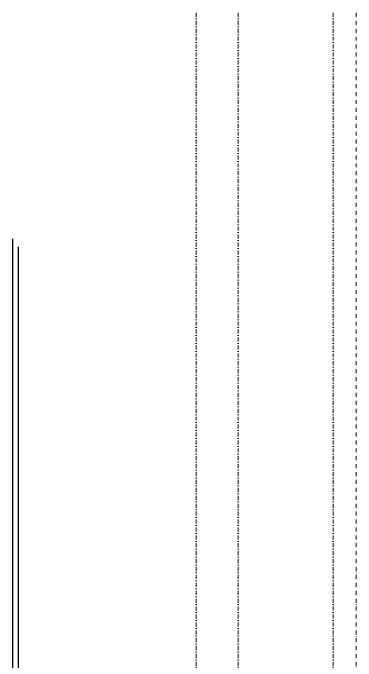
# Model space of a CAD drawing. Header units: centimetres. Extents: x -14085 to 643619, y -47998 to 35592.
# Drawn here: x 44470 to 46678, y 6254 to 10421 of the extents above; entities that cross this region are included whole.
import ezdxf

# ---------------------------------------------------------------- set-up
doc = ezdxf.new("R2010")
doc.units = ezdxf.units.CM
doc.linetypes.add('TIRETPTX2', pattern=[50.8, 25.4, -12.7, 0, -12.7])
doc.layers.add('01_cote_gen', color=4, linetype='Continuous')
doc.layers.add('01_texte', color=230, linetype='Continuous')
doc.layers.add('01_tram_axes', color=2, linetype='TIRETPTX2', lineweight=9)

msp = doc.modelspace()

# ---------------------------------------------------------------- linework, layer by layer
at = {"layer": '01_cote_gen'}
msp.add_line((44469.68, 3367.5), (44469.68, 8967.98), dxfattribs=at)
at = {"layer": '01_texte'}
msp.add_line((44503.33, 8917.98), (44503.33, 3367.5), dxfattribs=at)
at = {"layer": '01_tram_axes'}
for p, q in [((45648.1, 10421.4), (45648.1, 3367.5)), ((45920.1, 10421.4), (45920.1, 3367.5)), ((46530.1, 10421.4), (46530.1, 3367.5)), ((46678.1, 10421.4), (46678.1, 3367.5))]:
    msp.add_line(p, q, dxfattribs=at)

doc.saveas('drawing.dxf')
